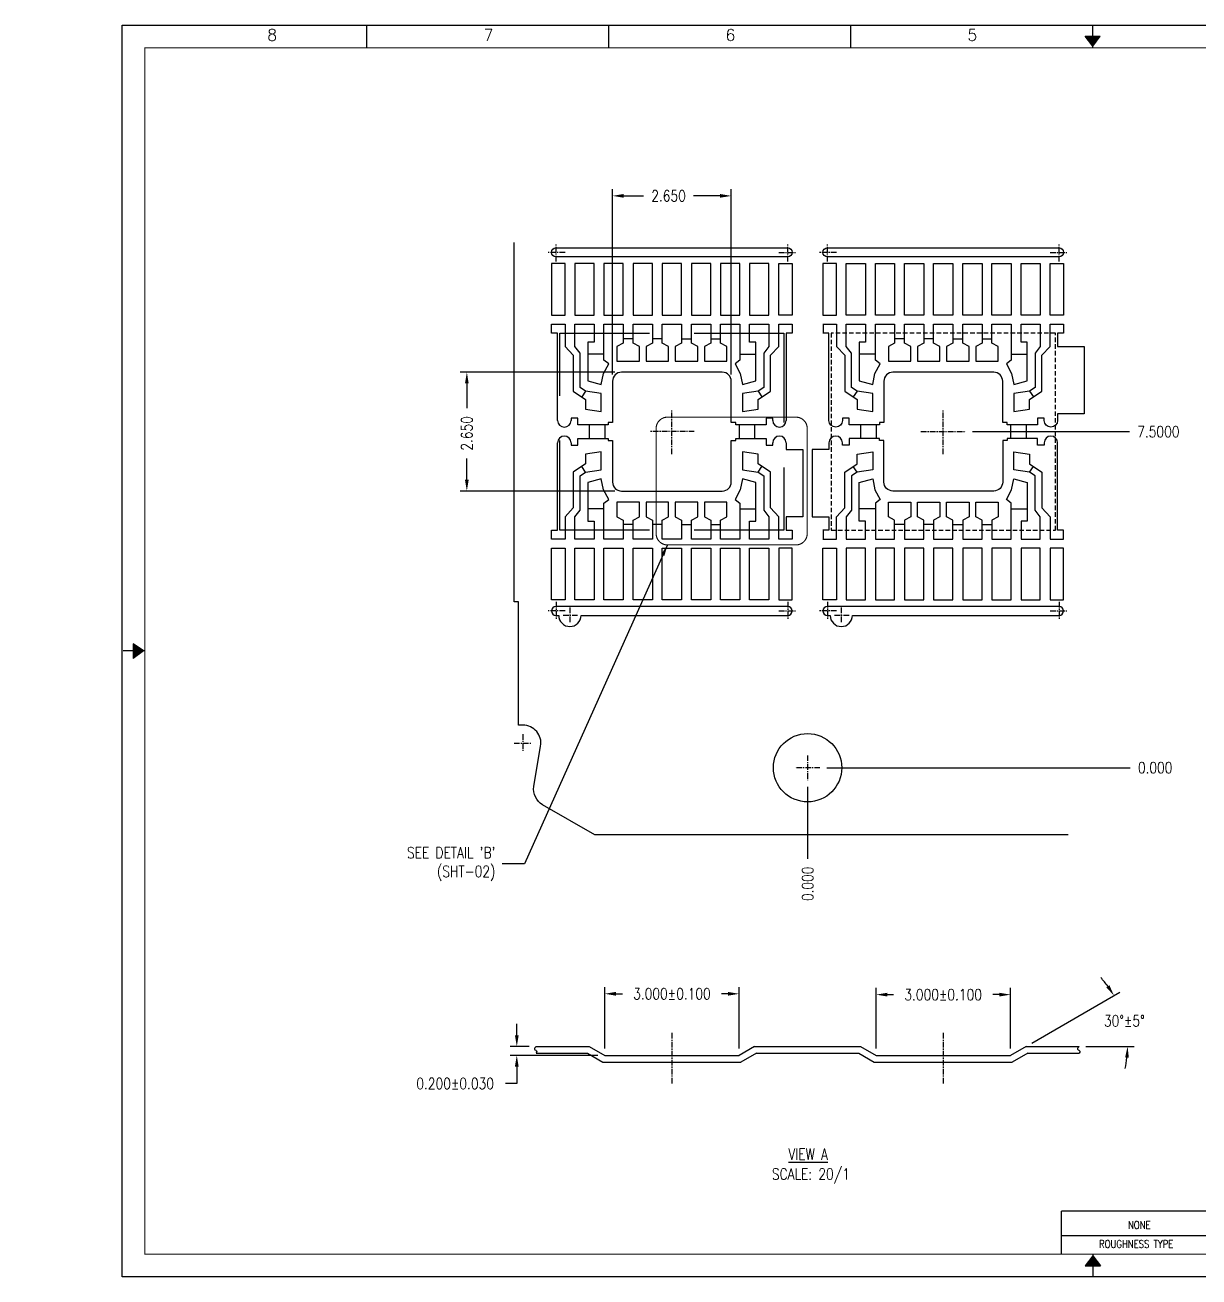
# Model space of a CAD drawing. Header units: inches. Extents: x 102 to 1009, y 122 to 681.
# Drawn here: x 102 to 626, y 122 to 681 of the extents above; entities that cross this region are included whole.
import ezdxf
from ezdxf.enums import TextEntityAlignment as Align

# ---------------------------------------------------------------- set-up
doc = ezdxf.new("R2010")
doc.units = ezdxf.units.IN
doc.header["$MEASUREMENT"] = 0
for name, pattern in [('CENTERX2', [4, 2.5, -0.5, 0.5, -0.5]), ('HIDDEN', [0.375, 0.25, -0.125]), ('PHANTOM2', [1.25, 0.625, -0.125, 0.125, -0.125, 0.125, -0.125])]:
    doc.linetypes.add(name, pattern=pattern)
for name, color, linetype in [('FORMAT-FINAL', 7, 'Continuous'), ('SH-01_CENTER', 2, 'CENTERX2'), ('SH-01_DIM', 4, 'Continuous'), ('SH-01_INNER LEAD', 5, 'Continuous'), ('SH-01_MISC', 6, 'Continuous'), ('SH-01_NOTES', 3, 'Continuous'), ('SH-01_OBJECT', 7, 'Continuous'), ('SH-01_PHANTOM', 1, 'PHANTOM2'), ('SH-01_PKG', 44, 'HIDDEN')]:
    doc.layers.add(name, color=color, linetype=linetype)
doc.styles.add('SIMPLEX', font='SIMPLEX.shx', dxfattribs={"width": 0.8})
doc.styles.get("Standard").update_dxf_attribs({"font": 'simplex.shx', "width": 0.8, "height": 5})
doc.dimstyles.get("Standard").update_dxf_attribs({"dimtxt": 2, "dimasz": 2, "dimexe": 1, "dimexo": 0.35, "dimgap": 0.09, "dimtad": 0, "dimdec": 3, "dimzin": 0, "dimdsep": 46, "dimtxsty": 'Standard', "dimcen": 0.09, "dimadec": 0, "dimazin": 0, "dimtfac": 1, "dimtdec": 3, "dimtofl": 0, "dimtmove": 0, "dimatfit": 3, "dimfxl": 1, "dimtolj": 1, "dimtzin": 0, "dimarcsym": 0})

# ---------------------------------------------------------------- blocks, each defined once
blk = doc.blocks.new('D-FORMAL')
at = {"layer": 'FORMAT-FINAL', "color": 9, "linetype": 'Continuous'}
for p, q in [((0, 0), (0, 22)), ((0, 22), (34, 22)), ((4.3, 21.6), (4.3, 21.98)), ((8.55, 21.6), (8.55, 21.98)), ((12.8, 21.6), (12.8, 21.98)), ((17.05, 21.6), (17.05, 21.98)), ((0.4, 11), (0.02, 11)), ((0.373, 11), (0.196, 11.128)), ((0.196, 11.128), (0.196, 10.866)), ((0.373, 11), (0.196, 10.866)), ((17.05, 0.4), (17.05, 0.02)), ((34, 0), (0, 0))]:
    blk.add_line(p, q, dxfattribs=at)
at = {"layer": 'FORMAT-FINAL', "color": 7, "linetype": 'Continuous'}
for p, q in [((16.915, 21.806), (17.183, 21.806)), ((17.05, 21.629), (16.915, 21.806)), ((17.05, 21.629), (17.183, 21.806)), ((17.05, 0.371), (16.92, 0.194)), ((17.05, 0.371), (17.186, 0.194)), ((16.92, 0.194), (17.186, 0.194))]:
    blk.add_line(p, q, dxfattribs=at)
at = {"layer": 'FORMAT-FINAL', "color": 7, "const_width": 0.02}
blk.add_lwpolyline([(0.4, 0.4), (0.4, 21.6), (33.6, 21.6), (33.6, 0.4)], close=True, dxfattribs=at)
at = {"layer": 'FORMAT-FINAL', "color": 7, "linetype": 'Continuous'}
for points in [[(16.915, 21.806), (17.183, 21.806), (17.05, 21.629)], [(16.92, 0.194), (17.186, 0.194), (17.05, 0.371)]]:
    blk.add_solid(points, dxfattribs=at)
at = {"layer": 'FORMAT-FINAL', "color": 9, "linetype": 'Continuous'}
blk.add_solid([(0.196, 11.128), (0.196, 10.866), (0.373, 11)], dxfattribs=at)
at = {"layer": 'FORMAT-FINAL', "color": 7, "linetype": 'Continuous', "style": 'SIMPLEX'}
for s, p in [('8', (2.55, 21.725)), ('7', (6.35, 21.725)), ('6', (10.6, 21.725)), ('5', (14.85, 21.725))]:
    blk.add_text(s, height=0.2, dxfattribs=at).set_placement(p)
blk = doc.blocks.new('INT')
at = {"layer": 'SH-01_INNER LEAD'}
for p, q in [((-2.685, 2.2), (-2.685, 2.4)), ((-2.685, 2.4), (-2.385, 2.4)), ((-2.385, 2.4), (-2.385, 1.9)), ((-2.165, 1.9), (-2.165, 2.4)), ((-2.165, 2.4), (-1.735, 2.4)), ((-1.735, 2.4), (-1.735, 2)), ((-1.515, 1.594), (-1.515, 2.4)), ((-1.515, 2.4), (-1.085, 2.4)), ((-1.085, 2.4), (-1.085, 1.975)), ((-0.865, 1.975), (-0.865, 2.4)), ((-0.865, 2.4), (-0.435, 2.4)), ((-0.435, 2.4), (-0.435, 1.975)), ((-0.215, 1.975), (-0.215, 2.4)), ((-0.215, 2.4), (0, 2.4)), ((0, 2.4), (0.215, 2.4)), ((0.215, 2.4), (0.215, 1.975)), ((0.435, 1.975), (0.435, 2.4)), ((0.435, 2.4), (0.865, 2.4)), ((0.865, 2.4), (0.865, 1.975)), ((1.085, 1.975), (1.085, 2.4)), ((1.085, 2.4), (1.515, 2.4)), ((1.515, 2.4), (1.515, 1.594)), ((1.735, 2), (1.735, 2.4)), ((1.735, 2.4), (2.165, 2.4)), ((2.165, 2.4), (2.165, 1.9)), ((2.385, 1.9), (2.385, 2.4)), ((2.385, 2.4), (2.685, 2.4)), ((2.682, 2.4), (2.682, 2.2)), ((-2.55, 2.2), (-2.685, 2.2)), ((-2.55, 0.25), (-2.55, 2.2)), ((-1.735, 2), (-1.875, 2)), ((-1.875, 2), (-1.875, 1.136)), ((-1.085, 1.975), (-1.225, 1.901)), ((-0.725, 1.901), (-0.865, 1.975)), ((-0.435, 1.975), (-0.575, 1.901)), ((-0.075, 1.901), (-0.215, 1.975)), ((0.215, 1.975), (0.075, 1.901)), ((0.575, 1.901), (0.435, 1.975)), ((0.865, 1.975), (0.725, 1.901)), ((1.225, 1.901), (1.085, 1.975)), ((1.875, 2), (1.735, 2)), ((1.875, 1.136), (1.875, 2)), ((2.685, 2.2), (2.55, 2.2)), ((2.55, 2.2), (2.55, 0.25)), ((-2.385, 1.9), (-2.2, 1.703)), ((-2.2, 1.703), (-2.2, 0.902)), ((-2.05, 1.754), (-2.165, 1.9)), ((-2.05, 0.983), (-2.05, 1.754)), ((-1.225, 1.901), (-1.225, 1.575)), ((-0.725, 1.575), (-0.725, 1.901)), ((-0.575, 1.901), (-0.575, 1.575)), ((-0.075, 1.575), (-0.075, 1.901)), ((0.075, 1.901), (0.075, 1.575)), ((0.575, 1.575), (0.575, 1.901)), ((0.725, 1.901), (0.725, 1.575)), ((1.225, 1.575), (1.225, 1.901)), ((2.165, 1.9), (2.05, 1.754)), ((2.05, 1.754), (2.05, 0.983)), ((2.2, 1.703), (2.385, 1.9)), ((2.2, 0.902), (2.2, 1.703)), ((-1.525, 1.3), (-1.408, 1.515)), ((-1.408, 1.515), (-1.515, 1.594)), ((-1.225, 1.575), (-0.725, 1.575)), ((-0.575, 1.575), (-0.075, 1.575)), ((0.075, 1.575), (0.575, 1.575)), ((0.725, 1.575), (1.225, 1.575)), ((1.515, 1.594), (1.408, 1.515)), ((1.408, 1.515), (1.525, 1.3)), ((-1.875, 1.136), (-1.575, 1.05)), ((-1.575, 1.05), (-1.525, 1.3)), ((-1.325, 1.125), (-1.325, 0.2)), ((0, 1.325), (-1.125, 1.325)), ((1.125, 1.325), (0, 1.325)), ((1.325, 0.2), (1.325, 1.125)), ((1.525, 1.3), (1.575, 1.05)), ((1.575, 1.05), (1.875, 1.136)), ((-2.2, 0.902), (-1.925, 0.719)), ((-1.925, 0.905), (-2.05, 0.983)), ((-1.575, 0.85), (-1.925, 0.905)), ((-1.575, 0.45), (-1.575, 0.85)), ((1.925, 0.905), (1.575, 0.85)), ((1.575, 0.85), (1.575, 0.45)), ((2.05, 0.983), (1.925, 0.905)), ((1.925, 0.719), (2.2, 0.902)), ((-1.925, 0.719), (-1.925, 0.5)), ((1.925, 0.5), (1.925, 0.719)), ((-2.1, 0.3), (-2.25, 0.3)), ((-2.25, 0.3), (-2.25, 0.25)), ((-2.1, 0.15), (-2.1, 0.3)), ((-1.925, 0.5), (-1.575, 0.45)), ((1.575, 0.45), (1.925, 0.5)), ((2.1, 0.3), (2.1, 0.15)), ((2.25, 0.3), (2.1, 0.3)), ((2.25, 0.25), (2.25, 0.3)), ((-1.425, 0.15), (-2.1, 0.15)), ((-1.325, 0.2), (-1.425, 0.2)), ((-1.425, 0.2), (-1.425, 0.15)), ((1.425, 0.2), (1.325, 0.2)), ((1.425, 0.15), (1.425, 0.2)), ((2.1, 0.15), (1.425, 0.15)), ((-2.55, -2.2), (-2.55, -0.25)), ((-2.25, -0.25), (-2.25, -0.3)), ((-2.1, -0.3), (-2.1, -0.15)), ((-2.1, -0.15), (-1.425, -0.15)), ((-1.425, -0.15), (-1.425, -0.2)), ((-1.425, -0.2), (-1.325, -0.2)), ((-1.325, -0.2), (-1.325, -1.125)), ((1.325, -1.125), (1.325, -0.2)), ((1.325, -0.2), (1.425, -0.2)), ((1.425, -0.2), (1.425, -0.15)), ((1.425, -0.15), (2.1, -0.15)), ((2.1, -0.15), (2.1, -0.3)), ((2.25, -0.3), (2.25, -0.25)), ((2.55, -0.25), (2.55, -0.4)), ((-2.25, -0.3), (-2.1, -0.3)), ((-1.575, -0.45), (-1.925, -0.5)), ((-1.925, -0.5), (-1.925, -0.719)), ((-1.575, -0.85), (-1.575, -0.45)), ((1.925, -0.5), (1.575, -0.45)), ((1.575, -0.45), (1.575, -0.85)), ((1.925, -0.719), (1.925, -0.5)), ((2.1, -0.3), (2.25, -0.3)), ((2.55, -0.4), (2.922, -0.4)), ((2.922, -0.4), (2.922, -1.9)), ((-1.925, -0.719), (-2.2, -0.902)), ((2.2, -0.902), (1.925, -0.719)), ((-2.2, -0.902), (-2.2, -1.703)), ((-2.05, -0.983), (-1.925, -0.905)), ((-2.05, -1.754), (-2.05, -0.983)), ((-1.925, -0.905), (-1.575, -0.85)), ((-1.575, -1.05), (-1.875, -1.136)), ((-1.525, -1.3), (-1.575, -1.05)), ((1.575, -1.05), (1.525, -1.3)), ((1.575, -0.85), (1.925, -0.905)), ((1.875, -1.136), (1.575, -1.05)), ((1.925, -0.905), (2.05, -0.983)), ((2.05, -0.983), (2.05, -1.754)), ((2.2, -1.703), (2.2, -0.902)), ((-1.875, -1.136), (-1.875, -2)), ((-1.408, -1.515), (-1.525, -1.3)), ((-1.125, -1.325), (0, -1.325)), ((0, -1.325), (1.125, -1.325)), ((1.525, -1.3), (1.408, -1.515)), ((1.875, -2), (1.875, -1.136)), ((-1.515, -1.594), (-1.408, -1.515)), ((-1.515, -2.4), (-1.515, -1.594)), ((-0.725, -1.575), (-1.225, -1.575)), ((-1.225, -1.575), (-1.225, -1.901)), ((-0.725, -1.901), (-0.725, -1.575)), ((-0.075, -1.575), (-0.575, -1.575)), ((-0.575, -1.575), (-0.575, -1.901)), ((-0.075, -1.901), (-0.075, -1.575)), ((0.575, -1.575), (0.075, -1.575)), ((0.075, -1.575), (0.075, -1.901)), ((0.575, -1.901), (0.575, -1.575)), ((1.225, -1.575), (0.725, -1.575)), ((0.725, -1.575), (0.725, -1.901)), ((1.225, -1.901), (1.225, -1.575)), ((1.408, -1.515), (1.515, -1.594)), ((1.515, -1.594), (1.515, -2.4)), ((-2.2, -1.703), (-2.385, -1.9)), ((-2.385, -1.9), (-2.385, -2.4)), ((-2.165, -1.9), (-2.05, -1.754)), ((-2.165, -2.4), (-2.165, -1.9)), ((-1.225, -1.901), (-1.085, -1.975)), ((-0.865, -1.975), (-0.725, -1.901)), ((-0.575, -1.901), (-0.435, -1.975)), ((-0.215, -1.975), (-0.075, -1.901)), ((0.075, -1.901), (0.215, -1.975)), ((0.435, -1.975), (0.575, -1.901)), ((0.725, -1.901), (0.865, -1.975)), ((1.085, -1.975), (1.225, -1.901)), ((2.05, -1.754), (2.165, -1.9)), ((2.165, -1.9), (2.165, -2.4)), ((2.385, -1.9), (2.2, -1.703)), ((2.385, -2.4), (2.385, -1.9)), ((2.922, -1.9), (2.55, -1.9)), ((2.55, -1.9), (2.55, -2.2)), ((-2.685, -2.4), (-2.685, -2.2)), ((-2.685, -2.2), (-2.55, -2.2)), ((-1.875, -2), (-1.735, -2)), ((-1.735, -2), (-1.735, -2.4)), ((-1.085, -1.975), (-1.085, -2.4)), ((-0.865, -2.4), (-0.865, -1.975)), ((-0.435, -1.975), (-0.435, -2.4)), ((-0.215, -2.4), (-0.215, -1.975)), ((0.215, -1.975), (0.215, -2.4)), ((0.435, -2.4), (0.435, -1.975)), ((0.865, -1.975), (0.865, -2.4)), ((1.085, -2.4), (1.085, -1.975)), ((1.735, -2.4), (1.735, -2)), ((1.735, -2), (1.875, -2)), ((2.55, -2.2), (2.685, -2.2)), ((2.682, -2.2), (2.682, -2.4)), ((-2.385, -2.4), (-2.685, -2.4)), ((-1.735, -2.4), (-2.165, -2.4)), ((-1.085, -2.4), (-1.515, -2.4)), ((-0.435, -2.4), (-0.865, -2.4)), ((0, -2.4), (-0.215, -2.4)), ((0.215, -2.4), (0, -2.4)), ((0.865, -2.4), (0.435, -2.4)), ((1.515, -2.4), (1.085, -2.4)), ((2.165, -2.4), (1.735, -2.4)), ((2.685, -2.4), (2.385, -2.4))]:
    blk.add_line(p, q, dxfattribs=at)
for centre, radius, start, end in [((-1.125, 1.125), 0.2, 90, 180), ((1.125, 1.125), 0.2, 360, 90), ((-2.4, 0.25), 0.15, 180, 0), ((2.4, 0.25), 0.15, 180, 0), ((-2.4, -0.25), 0.15, 360, 180), ((2.4, -0.25), 0.15, 0, 180), ((-1.125, -1.125), 0.2, 180, 270), ((1.125, -1.125), 0.2, 270, 0)]:
    blk.add_arc(centre, radius, start, end, dxfattribs=at)
at = {"layer": 'SH-01_MISC'}
for p, q in [((-0.865, 2.073), (-1.085, 2.073)), ((-0.215, 2.073), (-0.435, 2.073)), ((0.215, 2.073), (0.435, 2.073)), ((0.865, 2.073), (1.085, 2.073)), ((-1.515, 1.725), (-1.875, 1.725)), ((1.515, 1.725), (1.875, 1.725)), ((-1.925, 0.905), (-2.01, 0.776)), ((1.925, 0.905), (2.01, 0.776)), ((-1.925, -0.905), (-2.01, -0.776)), ((1.925, -0.905), (2.01, -0.776)), ((-1.515, -1.725), (-1.875, -1.725)), ((1.515, -1.725), (1.875, -1.725)), ((-0.865, -2.073), (-1.085, -2.073)), ((-0.215, -2.073), (-0.435, -2.073)), ((0.215, -2.073), (0.435, -2.073)), ((0.865, -2.073), (1.085, -2.073))]:
    blk.add_line(p, q, dxfattribs=at)
at = {"layer": 'SH-01_PKG', "ltscale": 8}
blk.add_lwpolyline([(-2.5, 2.2), (2.5, 2.2), (2.5, -2.2), (-2.5, -2.2)], close=True, dxfattribs=at)
blk = doc.blocks.new('*D28')
at = {"layer": 'Defpoints', "color": 0, "linetype": 'Continuous', "transparency": 16777216}
for p in [(451.09, 349.7), (456.61, 349.7), (594.98, 349.7)]:
    blk.add_point(p, dxfattribs=at)
at = {"layer": 'SH-01_DIM', "color": 0, "linetype": 'Continuous', "lineweight": -2, "transparency": 16777216}
blk.add_line((459.61, 349.7), (594.98, 349.7), dxfattribs=at)
at = {"layer": 'SH-01_DIM', "color": 0, "linetype": 'Continuous', "transparency": 16777216, "insert": (606.18, 349.7), "char_height": 5, "attachment_point": 5}
blk.add_mtext('\\A1;0.000', dxfattribs=at)
blk = doc.blocks.new('*D29')
at = {"layer": 'Defpoints', "color": 0, "linetype": 'Continuous', "transparency": 16777216}
for p in [(451.09, 349.7), (451.09, 344.18), (451.09, 309.08)]:
    blk.add_point(p, dxfattribs=at)
at = {"layer": 'SH-01_DIM', "color": 0, "linetype": 'Continuous', "lineweight": -2, "transparency": 16777216}
blk.add_line((451.09, 341.18), (451.09, 309.08), dxfattribs=at)
at = {"layer": 'SH-01_DIM', "color": 0, "linetype": 'Continuous', "transparency": 16777216, "insert": (451.09, 297.88), "char_height": 5, "attachment_point": 5, "rotation": 90}
blk.add_mtext('\\A1;0.000', dxfattribs=at)
blk = doc.blocks.new('*D30')
at = {"layer": 'Defpoints', "color": 0, "linetype": 'Continuous', "transparency": 16777216}
for p in [(364.04, 604.92), (364.04, 522.2), (417.04, 522.2)]:
    blk.add_point(p, dxfattribs=at)
at = {"layer": 'SH-01_DIM', "color": 0, "linetype": 'Continuous', "lineweight": -2, "transparency": 16777216}
for p, q in [((364.04, 525.2), (364.04, 607.92)), ((369.04, 604.92), (377.84, 604.92)), ((412.04, 604.92), (400.24, 604.92)), ((417.04, 525.2), (417.04, 607.92))]:
    blk.add_line(p, q, dxfattribs=at)
at = {"layer": 'SH-01_DIM', "color": 0, "linetype": 'Continuous', "transparency": 16777216}
for points in [[(369.04, 605.76), (369.04, 604.09), (364.04, 604.92)], [(412.04, 605.76), (412.04, 604.09), (417.04, 604.92)]]:
    blk.add_solid(points, dxfattribs=at)
at = {"layer": 'SH-01_DIM', "color": 0, "linetype": 'Continuous', "transparency": 16777216, "insert": (389.04, 604.92), "char_height": 5, "attachment_point": 5}
blk.add_mtext('\\A1;2.650', dxfattribs=at)
blk = doc.blocks.new('*D31')
at = {"layer": 'Defpoints', "color": 0, "linetype": 'Continuous', "transparency": 16777216}
for p in [(591.15, 240.82), (548.56, 225.33), (548.56, 225.33), (572.25, 225.33), (541.64, 221.33)]:
    blk.add_point(p, dxfattribs=at)
at = {"layer": 'SH-01_DIM', "color": 0, "linetype": 'Continuous', "lineweight": -2, "transparency": 16777216}
for p, q in [((551.16, 226.83), (590.41, 249.48)), ((575.25, 225.33), (596.88, 225.33))]:
    blk.add_line(p, q, dxfattribs=at)
for start, end in [(36.3253, 42.6506), (347.3494, 353.6747)]:
    blk.add_arc((548.56, 225.33), 45.31, start, end, dxfattribs=at)
at = {"layer": 'SH-01_DIM', "color": 0, "linetype": 'Continuous', "transparency": 16777216}
for points in [[(585.77, 252.62), (584.37, 251.71), (587.81, 247.98)], [(592.77, 220.38), (594.43, 220.29), (593.88, 225.33)]]:
    blk.add_solid(points, dxfattribs=at)
at = {"layer": 'SH-01_DIM', "color": 0, "linetype": 'Continuous', "transparency": 16777216, "insert": (592.43, 236.7), "char_height": 5, "attachment_point": 5}
blk.add_mtext('\\A1;30°±5°', dxfattribs=at)
blk = doc.blocks.new('*D32')
at = {"layer": 'Defpoints', "color": 0, "linetype": 'Continuous', "transparency": 16777216}
for p in [(541.64, 248.42), (481.64, 221.33), (541.64, 221.33)]:
    blk.add_point(p, dxfattribs=at)
at = {"layer": 'SH-01_DIM', "color": 0, "linetype": 'Continuous', "lineweight": -2, "transparency": 16777216}
for p, q in [((481.64, 224.33), (481.64, 251.42)), ((486.64, 248.42), (489.42, 248.42)), ((536.64, 248.42), (533.69, 248.42)), ((541.64, 224.33), (541.64, 251.42))]:
    blk.add_line(p, q, dxfattribs=at)
at = {"layer": 'SH-01_DIM', "color": 0, "linetype": 'Continuous', "transparency": 16777216}
for points in [[(486.64, 249.25), (486.64, 247.59), (481.64, 248.42)], [(536.64, 249.25), (536.64, 247.59), (541.64, 248.42)]]:
    blk.add_solid(points, dxfattribs=at)
at = {"layer": 'SH-01_DIM', "color": 0, "linetype": 'Continuous', "transparency": 16777216, "insert": (511.56, 248.42), "char_height": 5, "attachment_point": 5}
blk.add_mtext('\\A1;3.000±0.100', dxfattribs=at)
blk = doc.blocks.new('*D33')
at = {"layer": 'Defpoints', "color": 0, "linetype": 'Continuous', "transparency": 16777216}
for p in [(420.54, 248.8), (360.54, 221.33), (420.54, 221.33)]:
    blk.add_point(p, dxfattribs=at)
at = {"layer": 'SH-01_DIM', "color": 0, "linetype": 'Continuous', "lineweight": -2, "transparency": 16777216}
for p, q in [((360.54, 224.33), (360.54, 251.8)), ((420.54, 224.33), (420.54, 251.8)), ((365.54, 248.8), (368.43, 248.8)), ((415.54, 248.8), (412.7, 248.8))]:
    blk.add_line(p, q, dxfattribs=at)
at = {"layer": 'SH-01_DIM', "color": 0, "linetype": 'Continuous', "transparency": 16777216}
for points in [[(365.54, 249.63), (365.54, 247.96), (360.54, 248.8)], [(415.54, 249.63), (415.54, 247.96), (420.54, 248.8)]]:
    blk.add_solid(points, dxfattribs=at)
at = {"layer": 'SH-01_DIM', "color": 0, "linetype": 'Continuous', "transparency": 16777216, "insert": (390.57, 248.8), "char_height": 5, "attachment_point": 5}
blk.add_mtext('\\A1;3.000±0.100', dxfattribs=at)
blk = doc.blocks.new('*D34')
at = {"layer": 'Defpoints', "color": 0, "linetype": 'Continuous', "transparency": 16777216}
for p in [(321.33, 225.33), (329.92, 225.33), (360.54, 221.33)]:
    blk.add_point(p, dxfattribs=at)
at = {"layer": 'SH-01_DIM', "color": 0, "linetype": 'Continuous', "lineweight": -2, "transparency": 16777216}
for p, q in [((321.33, 230.33), (321.33, 235.33)), ((326.92, 225.33), (318.33, 225.33)), ((357.54, 221.33), (318.33, 221.33)), ((321.33, 216.33), (321.33, 208.73)), ((321.33, 208.73), (316.33, 208.73))]:
    blk.add_line(p, q, dxfattribs=at)
at = {"layer": 'SH-01_DIM', "color": 0, "linetype": 'Continuous', "transparency": 16777216}
for points in [[(320.49, 230.33), (322.16, 230.33), (321.33, 225.33)], [(320.49, 216.33), (322.16, 216.33), (321.33, 221.33)]]:
    blk.add_solid(points, dxfattribs=at)
at = {"layer": 'SH-01_DIM', "color": 0, "linetype": 'Continuous', "transparency": 16777216, "insert": (293.8, 208.73), "char_height": 5, "attachment_point": 5}
blk.add_mtext('\\A1;0.200±0.030', dxfattribs=at)
blk = doc.blocks.new('*D35')
at = {"layer": 'Defpoints', "color": 0, "linetype": 'Continuous', "transparency": 16777216}
for p in [(368.04, 526.2), (299.04, 473.2), (368.04, 473.2)]:
    blk.add_point(p, dxfattribs=at)
at = {"layer": 'SH-01_DIM', "color": 0, "linetype": 'Continuous', "lineweight": -2, "transparency": 16777216}
for p, q in [((365.04, 526.2), (296.04, 526.2)), ((299.04, 521.2), (299.04, 510.1)), ((299.04, 478.2), (299.04, 487.7)), ((365.04, 473.2), (296.04, 473.2))]:
    blk.add_line(p, q, dxfattribs=at)
at = {"layer": 'SH-01_DIM', "color": 0, "linetype": 'Continuous', "transparency": 16777216}
for points in [[(298.2, 521.2), (299.87, 521.2), (299.04, 526.2)], [(298.2, 478.2), (299.87, 478.2), (299.04, 473.2)]]:
    blk.add_solid(points, dxfattribs=at)
at = {"layer": 'SH-01_DIM', "color": 0, "linetype": 'Continuous', "transparency": 16777216, "insert": (299.04, 498.9), "char_height": 5, "attachment_point": 5, "rotation": 90}
blk.add_mtext('\\A1;2.650', dxfattribs=at)
blk = doc.blocks.new('*D36')
at = {"layer": 'Defpoints', "color": 0, "linetype": 'Continuous', "transparency": 16777216}
for p in [(521.64, 499.7), (594.7, 499.7), (451.09, 349.7)]:
    blk.add_point(p, dxfattribs=at)
at = {"layer": 'SH-01_DIM', "color": 0, "linetype": 'Continuous', "lineweight": -2, "transparency": 16777216}
blk.add_line((524.64, 499.7), (594.7, 499.7), dxfattribs=at)
at = {"layer": 'SH-01_DIM', "color": 0, "linetype": 'Continuous', "transparency": 16777216, "insert": (607.61, 499.7), "char_height": 5, "attachment_point": 5}
blk.add_mtext('\\A1;7.5000', dxfattribs=at)

msp = doc.modelspace()

# ---------------------------------------------------------------- linework, layer by layer
at = {"layer": 'SH-01_CENTER'}
for p, q in [((338.8362, 575.70157), (338.8362, 583.70157)), ((338.8362, 575.70157), (338.8362, 583.70157)), ((442.2362, 575.70157), (442.2362, 583.70157)), ((442.2362, 575.70157), (442.2362, 583.70157)), ((459.9362, 575.70157), (459.9362, 583.70157)), ((459.9362, 575.70157), (459.9362, 583.70157)), ((563.3362, 575.70157), (563.3362, 583.70157)), ((563.3362, 575.70157), (563.3362, 583.70157)), ((342.8362, 579.70157), (334.8362, 579.70157)), ((438.2362, 579.70157), (446.2362, 579.70157)), ((463.9362, 579.70157), (455.9362, 579.70157)), ((559.3362, 579.70157), (567.3362, 579.70157)), ((390.5362, 489.70157), (390.5362, 509.70157)), ((390.5362, 489.70157), (390.5362, 509.70157)), ((390.5362, 489.70157), (390.5362, 509.70157)), ((390.5362, 489.70157), (390.5362, 509.70157)), ((511.6362, 489.70157), (511.6362, 509.70157)), ((511.6362, 489.70157), (511.6362, 509.70157)), ((511.6362, 489.70157), (511.6362, 509.70157)), ((511.6362, 489.70157), (511.6362, 509.70157)), ((511.6362, 489.70157), (511.6362, 509.70157)), ((511.6362, 489.70157), (511.6362, 509.70157)), ((400.5362, 499.70157), (380.5362, 499.70157)), ((400.5362, 499.70157), (380.5362, 499.70157)), ((501.6362, 499.70157), (521.6362, 499.70157)), ((501.6362, 499.70157), (521.6362, 499.70157)), ((501.6362, 499.70157), (521.6362, 499.70157)), ((501.6362, 499.70157), (521.6362, 499.70157)), ((342.8362, 419.70157), (334.8362, 419.70157)), ((338.8362, 423.70157), (338.8362, 415.70157)), ((338.8362, 423.70157), (338.8362, 415.70157)), ((345.0362, 421.15157), (345.0362, 414.25157)), ((345.0362, 421.15157), (345.0362, 414.25157)), ((345.0362, 421.15157), (345.0362, 414.25157)), ((438.2362, 419.70157), (446.2362, 419.70157)), ((442.2362, 423.70157), (442.2362, 415.70157)), ((442.2362, 423.70157), (442.2362, 415.70157)), ((463.9362, 419.70157), (455.9362, 419.70157)), ((459.9362, 423.70157), (459.9362, 415.70157)), ((459.9362, 423.70157), (459.9362, 415.70157)), ((466.1362, 421.15157), (466.1362, 414.25157)), ((466.1362, 421.15157), (466.1362, 414.25157)), ((466.1362, 421.15157), (466.1362, 414.25157)), ((559.3362, 419.70157), (567.3362, 419.70157)), ((563.3362, 423.70157), (563.3362, 415.70157)), ((563.3362, 423.70157), (563.3362, 415.70157)), ((348.4862, 417.70157), (341.5862, 417.70157)), ((348.4862, 417.70157), (341.5862, 417.70157)), ((348.4862, 417.70157), (341.5862, 417.70157)), ((469.5862, 417.70157), (462.6862, 417.70157)), ((469.5862, 417.70157), (462.6862, 417.70157)), ((469.5862, 417.70157), (462.6862, 417.70157)), ((324.0862, 364.70157), (324.0862, 356.70157)), ((320.0862, 360.70157), (328.0862, 360.70157)), ((451.0862, 355.22157), (451.0862, 344.18157)), ((456.6062, 349.70157), (445.5662, 349.70157)), ((390.5362, 231.32322), (390.5362, 208.37488)), ((511.6362, 231.32322), (511.6362, 208.37488))]:
    msp.add_line(p, q, dxfattribs=at)
at = {"layer": 'SH-01_INNER LEAD'}
for p, q in [((457.9862, 547.70157), (457.9862, 543.70157)), ((457.9862, 455.70157), (457.9862, 451.70157))]:
    msp.add_line(p, q, dxfattribs=at)
at = {"layer": 'SH-01_INNER LEAD', "linetype": 'Continuous'}
for p, q in [((353.608, 502.70062), (353.608, 496.70251)), ((360.5362, 502.70062), (360.5362, 496.70251)), ((420.5362, 502.70062), (420.5362, 496.70251)), ((427.46441, 502.70062), (427.46441, 496.70251)), ((474.708, 502.70062), (474.708, 496.70251)), ((481.6362, 502.70062), (481.6362, 496.70251)), ((541.6362, 502.70062), (541.6362, 496.70251)), ((548.56441, 502.70062), (548.56441, 496.70251))]:
    msp.add_line(p, q, dxfattribs=at)
at = {"layer": 'SH-01_INNER LEAD'}
for points in [[(457.9362, 547.70157), (463.9362, 547.70157), (463.9362, 537.70716), (467.6362, 533.77099), (467.6362, 517.74438), (473.14195, 514.0799), (473.14195, 509.7008), (480.14186, 508.70078), (480.14186, 516.7015), (473.14251, 517.80003), (470.6362, 519.36141), (470.6362, 534.78472), (468.3362, 537.70865), (468.3362, 547.70157), (476.9362, 547.70157), (476.9362, 539.70101), (474.1362, 539.70101), (474.1362, 522.41768), (480.14189, 520.70191), (481.14187, 525.702), (483.48191, 530.00086), (481.3362, 531.58297), (481.3362, 547.70157), (489.9362, 547.70157), (489.9362, 539.20157), (487.1362, 537.71278), (487.1362, 531.20157), (497.1362, 531.20157), (497.1362, 537.71278), (494.3362, 539.20157), (494.3362, 547.70157), (502.9362, 547.70157), (502.9362, 539.20157), (500.1362, 537.71278), (500.1362, 531.20157), (510.1362, 531.20157), (510.1362, 537.71278), (507.3362, 539.20157), (507.3362, 547.70157), (511.6362, 547.70157), (515.9362, 547.70157), (515.9362, 539.20157), (513.1362, 537.71278), (513.1362, 531.20157), (523.1362, 531.20157), (523.1362, 537.71278), (520.3362, 539.20157), (520.3362, 547.70157), (528.9362, 547.70157), (528.9362, 539.20157), (526.1362, 537.71278), (526.1362, 531.20157), (536.1362, 531.20157), (536.1362, 537.71278), (533.3362, 539.20157), (533.3362, 547.70157), (541.9362, 547.70157), (541.9362, 531.58297), (539.7905, 530.00086), (542.13053, 525.702), (543.13051, 520.70191), (549.1362, 522.41768), (549.1362, 539.70101), (546.3362, 539.70101), (546.3362, 547.70157), (554.9362, 547.70157), (554.9362, 537.70865), (552.6362, 534.78472), (552.6362, 519.36141), (550.1299, 517.80003), (543.13055, 516.7015), (543.13055, 508.70078), (550.13046, 509.7008), (550.13046, 514.0799), (555.6362, 517.74438), (555.6362, 533.77099), (559.3362, 537.70716), (559.3362, 547.70157), (565.3362, 547.70157), (565.3362, 543.70157), (562.6362, 543.70157), (562.6362, 537.70157), (574.5362, 537.70157), (574.5362, 507.70157), (562.6362, 507.70157), (562.6362, 504.70157, -1), (556.6362, 504.70157), (556.6362, 505.70157), (553.6362, 505.70157), (553.6362, 502.70062), (540.1362, 502.70062), (540.1362, 503.70062), (538.1362, 503.70062), (538.1362, 522.20157, 0.414213562), (534.1362, 526.20157), (511.6362, 526.20157), (489.1362, 526.20157, 0.414213562), (485.1362, 522.20157), (485.1362, 503.70062), (483.1362, 503.70062), (483.1362, 502.70062), (469.6362, 502.70062), (469.6362, 505.70157), (466.6362, 505.70157), (466.6362, 504.70157, -1), (460.6362, 504.70157), (460.6362, 543.70157), (457.9362, 543.70157)], [(457.9362, 451.70157), (463.9362, 451.70157), (463.9362, 461.69598), (467.6362, 465.63215), (467.6362, 481.65875), (473.14195, 485.32323), (473.14195, 489.70233), (480.14186, 490.70235), (480.14186, 482.70163), (473.14251, 481.6031), (470.6362, 480.04172), (470.6362, 464.61841), (468.3362, 461.69449), (468.3362, 451.70157), (476.9362, 451.70157), (476.9362, 459.70212), (474.1362, 459.70212), (474.1362, 476.98545), (480.14189, 478.70122), (481.14187, 473.70113), (483.48191, 469.40227), (481.3362, 467.82016), (481.3362, 451.70157), (489.9362, 451.70157), (489.9362, 460.20157), (487.1362, 461.69035), (487.1362, 468.20157), (497.1362, 468.20157), (497.1362, 461.69035), (494.3362, 460.20157), (494.3362, 451.70157), (502.9362, 451.70157), (502.9362, 460.20157), (500.1362, 461.69035), (500.1362, 468.20157), (510.1362, 468.20157), (510.1362, 461.69035), (507.3362, 460.20157), (507.3362, 451.70157), (511.6362, 451.70157), (515.9362, 451.70157), (515.9362, 460.20157), (513.1362, 461.69035), (513.1362, 468.20157), (523.1362, 468.20157), (523.1362, 461.69035), (520.3362, 460.20157), (520.3362, 451.70157), (528.9362, 451.70157), (528.9362, 460.20157), (526.1362, 461.69035), (526.1362, 468.20157), (536.1362, 468.20157), (536.1362, 461.69035), (533.3362, 460.20157), (533.3362, 451.70157), (541.9362, 451.70157), (541.9362, 467.82016), (539.7905, 469.40227), (542.13053, 473.70113), (543.13051, 478.70122), (549.1362, 476.98545), (549.1362, 459.70212), (546.3362, 459.70212), (546.3362, 451.70157), (554.9362, 451.70157), (554.9362, 461.69449), (552.6362, 464.61841), (552.6362, 480.04172), (550.1299, 481.6031), (543.13055, 482.70163), (543.13055, 490.70235), (550.13046, 489.70233), (550.13046, 485.32323), (555.6362, 481.65875), (555.6362, 465.63215), (559.3362, 461.69598), (559.3362, 451.70157), (565.3362, 451.70157), (565.3362, 455.70157), (562.6362, 455.70157), (562.6362, 494.70157, 1), (556.6362, 494.70157), (556.6362, 493.70157), (553.6362, 493.70157), (553.6362, 496.70251), (540.1362, 496.70251), (540.1362, 495.70251), (538.1362, 495.70251), (538.1362, 477.20157, -0.414213562), (534.1362, 473.20157), (511.6362, 473.20157), (489.1362, 473.20157, -0.414213562), (485.1362, 477.20157), (485.1362, 495.70251), (483.1362, 495.70251), (483.1362, 496.70251), (469.6362, 496.70251), (469.6362, 493.70157), (466.6362, 493.70157), (466.6362, 494.70157, 1), (460.6362, 494.70157), (460.6362, 491.70157), (453.1962, 491.70157), (453.1962, 461.70157), (460.6362, 461.70157), (460.6362, 455.70157), (457.9362, 455.70157)]]:
    msp.add_lwpolyline(points, format="xyb", dxfattribs=at)
at = {"layer": 'SH-01_MISC'}
for p, q in [((494.34227, 541.161), (489.94221, 541.161)), ((507.34227, 541.161), (502.94221, 541.161)), ((515.93013, 541.161), (520.3302, 541.161)), ((528.93013, 541.161), (533.3302, 541.161)), ((481.34187, 534.20093), (474.14161, 534.20093)), ((541.93053, 534.20093), (549.1308, 534.20093)), ((473.14252, 517.80003), (471.42632, 515.22176)), ((550.12989, 517.80003), (551.84608, 515.22176)), ((473.14252, 481.60311), (471.42632, 484.18138)), ((550.12989, 481.60311), (551.84608, 484.18138)), ((481.34187, 465.2022), (474.14161, 465.2022)), ((541.93053, 465.2022), (549.1308, 465.2022)), ((494.34227, 458.24213), (489.94221, 458.24213)), ((507.34227, 458.24213), (502.94221, 458.24213)), ((515.93013, 458.24213), (520.3302, 458.24213)), ((528.93013, 458.24213), (533.3302, 458.24213))]:
    msp.add_line(p, q, dxfattribs=at)
at = {"layer": 'SH-01_OBJECT'}
for p, q in [((567.3362, 319.70157), (356.0862, 319.70157)), ((567.3362, 319.70157), (356.0862, 319.70157)), ((857.65924, 151.82901), (564.36749, 151.82901)), ((564.36749, 132.57901), (564.36749, 151.82901)), ((787.48791, 140.82901), (564.36749, 140.82901))]:
    msp.add_line(p, q, dxfattribs=at)
at = {"layer": 'SH-01_OBJECT', "linetype": 'Continuous'}
for p, q in [((329.92369, 225.32567), (353.608, 225.32567)), ((353.608, 225.32567), (360.5362, 221.32567)), ((427.46441, 225.32567), (420.5362, 221.32567)), ((427.46441, 225.32567), (474.708, 225.32567)), ((474.708, 225.32567), (481.6362, 221.32567)), ((548.56441, 225.32567), (541.6362, 221.32567)), ((548.56441, 225.32567), (572.24872, 225.32567)), ((329.92369, 222.32567), (352.80415, 222.32567)), ((352.80415, 222.32567), (359.73236, 218.32567)), ((359.73236, 218.32567), (421.34005, 218.32567)), ((360.5362, 221.32567), (420.5362, 221.32567)), ((428.26825, 222.32567), (421.34005, 218.32567)), ((428.26825, 222.32567), (473.90415, 222.32567)), ((473.90415, 222.32567), (480.83236, 218.32567)), ((480.83236, 218.32567), (542.44005, 218.32567)), ((481.6362, 221.32567), (541.6362, 221.32567)), ((549.36825, 222.32567), (542.44005, 218.32567)), ((549.36825, 222.32567), (572.24872, 222.32567))]:
    msp.add_line(p, q, dxfattribs=at)
at = {"layer": 'SH-01_OBJECT'}
msp.add_lwpolyline([(356.0862, 319.70157), (332.84564, 333.11951, -0.31300236), (328.95584, 341.37098), (331.976, 359.3783, 0.463765494), (324.0862, 368.70157), (322.0862, 368.70157), (322.0862, 423.70157), (320.0862, 423.70157), (320.0862, 584.17949)], format="xyb", dxfattribs=at)
for points in [[(442.2362, 577.70157), (338.8362, 577.70157, -1), (338.8362, 581.70157), (442.2362, 581.70157, -1)], [(563.3362, 577.70157), (459.9362, 577.70157, -1), (459.9362, 581.70157), (563.3362, 581.70157, -1)], [(338.8362, 417.70157), (340.0362, 417.70157, 1), (350.0362, 417.70157), (442.2362, 417.70157, 1), (442.2362, 421.70157), (338.8362, 421.70157, 1)], [(459.9362, 417.70157), (461.1362, 417.70157, 1), (471.1362, 417.70157), (563.3362, 417.70157, 1), (563.3362, 421.70157), (459.9362, 421.70157, 1)]]:
    msp.add_lwpolyline(points, format="xyb", close=True, dxfattribs=at)
for points in [[(336.8362, 574.70157), (336.8362, 551.70157), (342.8362, 551.70157), (342.8362, 574.70157)], [(347.2362, 574.70157), (347.2362, 551.70157), (355.8362, 551.70157), (355.8362, 574.70157)], [(360.2362, 574.70157), (360.2362, 551.70157), (368.8362, 551.70157), (368.8362, 574.70157)], [(373.2362, 574.70157), (373.2362, 551.70157), (381.8362, 551.70157), (381.8362, 574.70157)], [(386.2362, 574.70157), (386.2362, 551.70157), (394.8362, 551.70157), (394.8362, 574.70157)], [(399.2362, 574.70157), (399.2362, 551.70157), (407.8362, 551.70157), (407.8362, 574.70157)], [(412.2362, 574.70157), (412.2362, 551.70157), (420.8362, 551.70157), (420.8362, 574.70157)], [(425.2362, 574.70157), (425.2362, 551.70157), (433.8362, 551.70157), (433.8362, 574.70157)], [(444.2362, 574.70157), (444.2362, 551.70157), (438.2362, 551.70157), (438.2362, 574.70157)], [(457.9362, 574.70157), (457.9362, 551.70157), (463.9362, 551.70157), (463.9362, 574.70157)], [(476.9362, 574.70157), (476.9362, 551.70157), (468.3362, 551.70157), (468.3362, 574.70157)], [(489.9362, 574.70157), (489.9362, 551.70157), (481.3362, 551.70157), (481.3362, 574.70157)], [(502.9362, 574.70157), (502.9362, 551.70157), (494.3362, 551.70157), (494.3362, 574.70157)], [(515.9362, 574.70157), (515.9362, 551.70157), (507.3362, 551.70157), (507.3362, 574.70157)], [(528.9362, 574.70157), (528.9362, 551.70157), (520.3362, 551.70157), (520.3362, 574.70157)], [(541.9362, 574.70157), (541.9362, 551.70157), (533.3362, 551.70157), (533.3362, 574.70157)], [(554.9362, 574.70157), (554.9362, 551.70157), (546.3362, 551.70157), (546.3362, 574.70157)], [(565.3362, 574.70157), (565.3362, 551.70157), (559.3362, 551.70157), (559.3362, 574.70157)], [(336.8362, 424.70157), (336.8362, 447.70157), (342.8362, 447.70157), (342.8362, 424.70157)], [(347.2362, 424.70157), (347.2362, 447.70157), (355.8362, 447.70157), (355.8362, 424.70157)], [(360.2362, 424.70157), (360.2362, 447.70157), (368.8362, 447.70157), (368.8362, 424.70157)], [(373.2362, 424.70157), (373.2362, 447.70157), (381.8362, 447.70157), (381.8362, 424.70157)], [(386.2362, 424.70157), (386.2362, 447.70157), (394.8362, 447.70157), (394.8362, 424.70157)], [(399.2362, 424.70157), (399.2362, 447.70157), (407.8362, 447.70157), (407.8362, 424.70157)], [(412.2362, 424.70157), (412.2362, 447.70157), (420.8362, 447.70157), (420.8362, 424.70157)], [(425.2362, 424.70157), (425.2362, 447.70157), (433.8362, 447.70157), (433.8362, 424.70157)], [(444.2362, 424.70157), (444.2362, 447.70157), (438.2362, 447.70157), (438.2362, 424.70157)], [(457.9362, 424.70157), (457.9362, 447.70157), (463.9362, 447.70157), (463.9362, 424.70157)], [(476.9362, 424.70157), (476.9362, 447.70157), (468.3362, 447.70157), (468.3362, 424.70157)], [(489.9362, 424.70157), (489.9362, 447.70157), (481.3362, 447.70157), (481.3362, 424.70157)], [(502.9362, 424.70157), (502.9362, 447.70157), (494.3362, 447.70157), (494.3362, 424.70157)], [(515.9362, 424.70157), (515.9362, 447.70157), (507.3362, 447.70157), (507.3362, 424.70157)], [(528.9362, 424.70157), (528.9362, 447.70157), (520.3362, 447.70157), (520.3362, 424.70157)], [(541.9362, 424.70157), (541.9362, 447.70157), (533.3362, 447.70157), (533.3362, 424.70157)], [(554.9362, 424.70157), (554.9362, 447.70157), (546.3362, 447.70157), (546.3362, 424.70157)], [(565.3362, 424.70157), (565.3362, 447.70157), (559.3362, 447.70157), (559.3362, 424.70157)]]:
    msp.add_lwpolyline(points, close=True, dxfattribs=at)
msp.add_circle((451.0862, 349.70157), 15.24, dxfattribs=at)
at = {"layer": 'SH-01_OBJECT', "linetype": 'Continuous'}
for points in [[(329.92369, 225.32567), (329.50006, 224.87572), (328.66581, 223.98966), (330.55386, 223.39825), (330.12022, 222.54496), (329.92369, 222.32567)], [(572.24872, 225.32567), (571.82509, 224.87572), (570.99084, 223.98966), (572.87889, 223.39825), (572.44525, 222.54496), (572.24872, 222.32567)]]:
    msp.add_open_spline(points, degree=3, knots=[0, 0, 0, 0, 1.41406628, 2.784699427, 3.639641115, 3.639641115, 3.639641115, 3.639641115], dxfattribs=at)
at = {"layer": 'SH-01_PHANTOM', "linetype": 'PHANTOM2', "ltscale": 10, "const_width": 0.5}
msp.add_lwpolyline([(388.50629, 506.14898), (445.91212, 506.14898, -0.414213562), (450.91212, 501.14898), (450.91212, 454.14534, -0.414213562), (445.91212, 449.14534), (388.50629, 449.14534, -0.414213562), (383.50629, 454.14534), (383.50629, 501.14898, -0.414213562)], format="xyb", close=True, dxfattribs=at)
at = {"layer": 'SH-01_PKG', "ltscale": 8}
msp.add_lwpolyline([(561.6362, 543.70157), (461.6362, 543.70157), (461.6362, 455.70157), (561.6362, 455.70157)], close=True, dxfattribs=at)
msp.add_lwpolyline([(561.6362, 543.70157), (461.6362, 543.70157), (461.6362, 455.70157), (561.6362, 455.70157)], close=True, dxfattribs=at)

# ---------------------------------------------------------------- block references
at = {"layer": 'FORMAT-FINAL', "linetype": 'Continuous', "xscale": 25.40000000000009, "yscale": 25.39746000000003, "zscale": 25.40000000000009}
msp.add_blockref('D-FORMAL', (145.23166, 122.42063), dxfattribs=at)
at = {"layer": 'SH-01_INNER LEAD', "linetype": 'Continuous', "xscale": 20, "yscale": 20, "zscale": 20}
msp.add_blockref('INT', (390.5362, 499.70157), dxfattribs=at)

# ---------------------------------------------------------------- texts
at = {"layer": 'SH-01_NOTES', "linetype": 'Continuous', "width": 0.8}
for s, height, p in [('%%UVIEW A', 5, (451.32901, 177.19916)), ('NONE', 3.464567, (599.09755, 145.61483))]:
    msp.add_text(s, height=height, dxfattribs=at).set_placement(p, align=Align.MIDDLE)
msp.add_text('SCALE: 20/1', height=5, dxfattribs=at).set_placement((452.53776, 165.85739), align=Align.CENTER)
at = {"layer": 'SH-01_NOTES', "width": 0.8}
msp.add_text('ROUGHNESS TYPE', height=3.4645669, dxfattribs=at).set_placement((581.13975, 135.40419))
at = {"layer": 'SH-01_NOTES'}
for s, insert, char_height, attachment_point in [("SEE DETAIL 'B'\\P(SHT-02)", (311.77284, 306.76005), 5, 6), ('\\A1; ', (101.89811, 157.38583), 2.4, 9)]:
    msp.add_mtext(s, dxfattribs=dict(at, insert=insert, char_height=char_height, attachment_point=attachment_point))

# ---------------------------------------------------------------- dimensions: what is measured, and where the dimension line sits
at = {"layer": 'SH-01_DIM', "linetype": 'Continuous'}
for base, p1, p2, override, picture, middle in [((364.0362, 604.92329), (417.0362, 522.20157), (364.0362, 522.20157), {"dimtxt": 5, "dimasz": 5, "dimexe": 3, "dimexo": 3, "dimgap": 3, "dimtih": 1, "dimtoh": 1, "dimlfac": 0.05, "dimcen": 3, "dimtp": 0.05}, '*D30', (389.0362, 604.92329)), ((420.5362, 248.79569), (360.5362, 221.32567), (420.5362, 221.32567), {"dimtxt": 5, "dimasz": 5, "dimexe": 3, "dimexo": 3, "dimgap": 3, "dimtih": 1, "dimtoh": 1, "dimlfac": 0.05, "dimcen": 3, "dimtol": 1, "dimtp": 0.1, "dimtm": 0.1}, '*D33', (390.56612, 248.79569)), ((541.6362, 248.41918), (481.6362, 221.32567), (541.6362, 221.32567), {"dimtxt": 5, "dimasz": 5, "dimexe": 3, "dimexo": 3, "dimgap": 3, "dimtih": 1, "dimtoh": 1, "dimlfac": 0.05, "dimcen": 3, "dimtol": 1, "dimtp": 0.1, "dimtm": 0.1}, '*D32', (511.55738, 248.41918))]:
    dim = msp.add_linear_dim(base=base, p1=p1, p2=p2, dimstyle='Standard', override=override, dxfattribs=at)
    dim.commit()
    dim.dimension.update_dxf_attribs({"geometry": picture, "text_midpoint": middle, "dimtype": 160})
for base, p1, p2, override, picture, middle in [((299.03622, 473.20157), (368.0362, 526.20157), (368.0362, 473.20157), {"dimtxt": 5, "dimasz": 5, "dimexe": 3, "dimexo": 3, "dimgap": 3, "dimlfac": 0.05, "dimcen": 3, "dimtp": 0.03, "dimtm": 0.03}, '*D35', (299.03622, 498.89554)), ((321.32608, 225.32567), (360.5362, 221.32567), (329.92369, 225.32567), {"dimtxt": 5, "dimasz": 5, "dimexe": 3, "dimexo": 3, "dimgap": 3, "dimtih": 1, "dimtoh": 1, "dimlfac": 0.05, "dimcen": 3, "dimtol": 1, "dimtp": 0.03, "dimtm": 0.03}, '*D34', (293.80227, 208.72697))]:
    dim = msp.add_linear_dim(base=base, p1=p1, p2=p2, angle=90, dimstyle='Standard', override=override, dxfattribs=at)
    dim.commit()
    dim.dimension.update_dxf_attribs({"geometry": picture, "text_midpoint": middle, "dimtype": 160})
for feature_location, offset, dtype, origin, override, picture, middle in [((521.6362, 499.70157), (73.06445, 0), 0, (451.0862, 349.70157), {"dimtxt": 5, "dimasz": 5, "dimexe": 3, "dimexo": 3, "dimgap": 3, "dimdec": 4, "dimlfac": 0.05, "dimcen": 3, "dimtp": 0.03, "dimtm": 0.03}, '*D36', (607.60541, 499.70157)), ((456.6062027989, 349.701565747), (138.369013327, 0), 0, (451.0862027989, 349.701565747), {"dimtxt": 5, "dimasz": 5, "dimexe": 3, "dimexo": 3, "dimgap": 3, "dimtih": 1, "dimtoh": 1, "dimlfac": 0.05, "dimcen": 3, "dimtp": 0.05}, '*D28', (606.1752161259, 349.701565747)), ((451.0862027989, 344.181565747), (0, -35.1007281095), 1, (451.0862027989, 349.701565747), {"dimtxt": 5, "dimasz": 5, "dimexe": 3, "dimexo": 3, "dimgap": 3, "dimtih": 1, "dimtoh": 1, "dimlfac": 0.05, "dimcen": 3, "dimtp": 0.05}, '*D29', (451.0862027989, 297.8808376375))]:
    dim = msp.add_ordinate_dim(feature_location=feature_location, offset=offset, dtype=dtype, origin=origin, dimstyle='Standard', override=override, dxfattribs=at)
    dim.commit()
    dim.dimension.update_dxf_attribs({"geometry": picture, "text_midpoint": middle})
dim = msp.add_angular_dim_2l(base=(591.14564, 240.82397), line1=((548.56441, 225.32567), (541.6362, 221.32567)), line2=((548.56441, 225.32567), (572.24872, 225.32567)), dimstyle='Standard', override={"dimtxt": 5, "dimasz": 5, "dimexe": 3, "dimexo": 3, "dimgap": 3, "dimtih": 1, "dimtoh": 1, "dimlfac": 0.05, "dimcen": 3, "dimtol": 1, "dimtp": 5, "dimtm": 5, "dimtdec": 0}, dxfattribs=at)
dim.commit()
dim.dimension.update_dxf_attribs({"geometry": '*D31', "text_midpoint": (592.42832, 236.69738), "dimtype": 162})

# ---------------------------------------------------------------- leaders
at = {"layer": 'SH-01_NOTES', "annotation_type": 0, "has_hookline": 1, "hookline_direction": 1, "text_width": 44.38095}
msp.add_leader([(388.50629, 449.14534), (324.7603, 306.76005), (314.77284, 306.76005)], dimstyle='Standard', override={"dimtxt": 5, "dimasz": 5, "dimexe": 3, "dimexo": 3, "dimgap": 3, "dimtih": 1, "dimtoh": 1, "dimdec": 4, "dimlfac": 0.01, "dimcen": 3, "dimtp": 0.03, "dimtm": 0.03, "dimtdec": 4}, dxfattribs=at)

doc.saveas('drawing.dxf')
